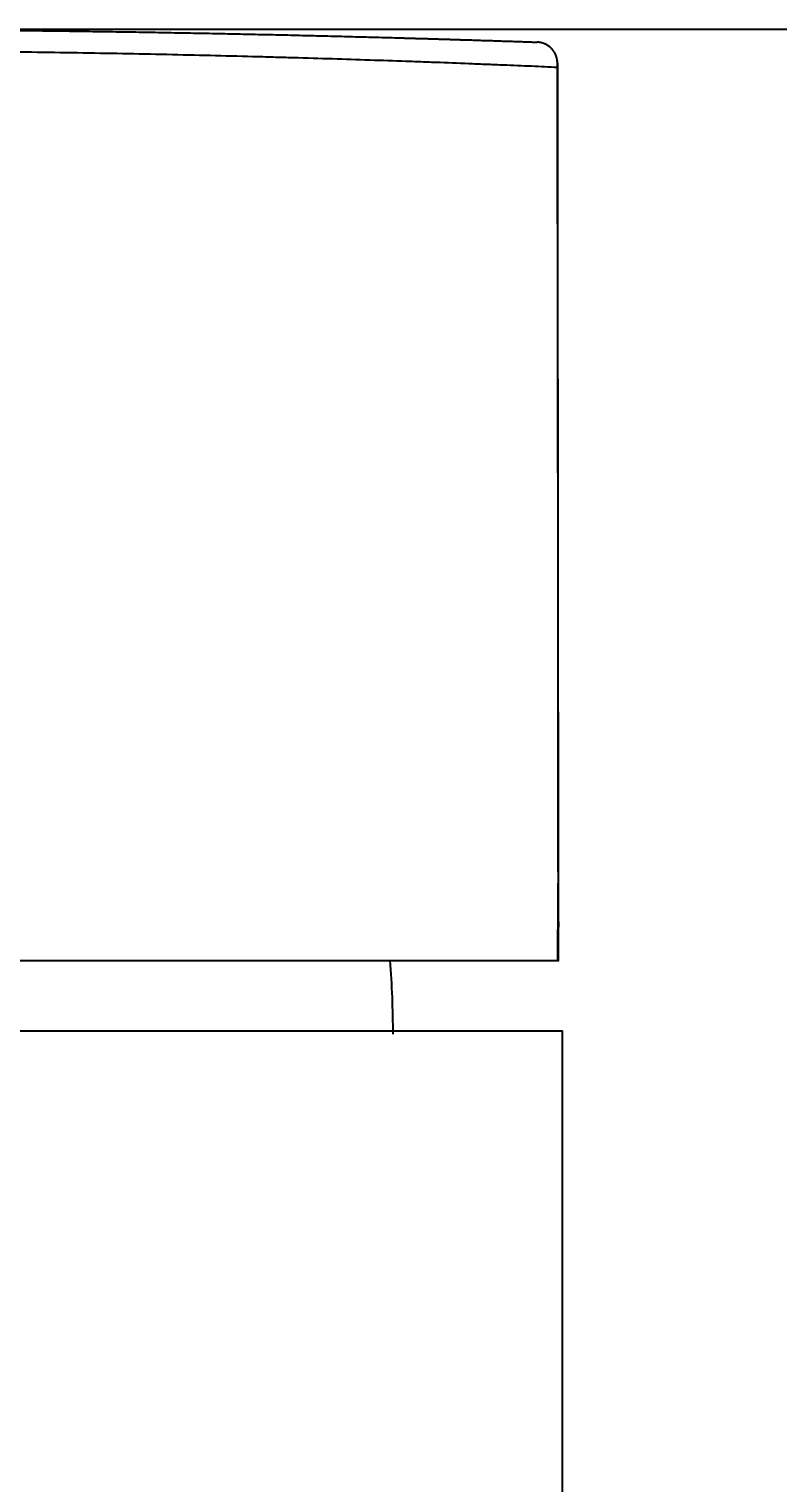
# Model space of a CAD drawing. Extents: x 10319 to 11160, y -16029 to -15435.
# Drawn here: x 10513.75 to 10535.16, y -15652.22 to -15610.64 of the extents above; entities that cross this region are included whole.
import ezdxf

# ---------------------------------------------------------------- set-up
doc = ezdxf.new("R2010")
doc.units = 0
doc.header["$MEASUREMENT"] = 0
doc.layers.get('0').update_dxf_attribs({"linetype": 'CONTINUOUS'})
doc.layers.get('Defpoints').update_dxf_attribs({"linetype": 'CONTINUOUS'})
doc.layers.add('DIM_', color=3, linetype='CONTINUOUS', lineweight=9)
doc.styles.get("Standard").update_dxf_attribs({"font": 'Gulim.ttf'})
doc.dimstyles.new('사본(2) STANDARD', dxfattribs={"dimscale": 0, "dimtxt": 5, "dimasz": 5, "dimexe": 1.25, "dimexo": 0.625, "dimgap": 1.5, "dimtad": 3, "dimtih": 1, "dimtoh": 1, "dimdec": 1, "dimzin": 9, "dimdsep": 46, "dimtxsty": 'Standard', "dimcen": 2.5, "dimclrd": 3, "dimclre": 3, "dimclrt": 4, "dimadec": 0, "dimazin": 0, "dimtfac": 1, "dimtdec": 1, "dimtmove": 0, "dimatfit": 3, "dimfxl": 1.25, "dimtfill": 1, "dimtolj": 1, "dimtzin": 0, "dimarcsym": 0})

# ---------------------------------------------------------------- blocks, each defined once
blk = doc.blocks.new('*D17')
at = {"layer": 'Defpoints', "color": 0, "transparency": 16777216}
for p in [(10506.507, -15610.637), (10576.883, -15610.637), (10532.507, -15777.287)]:
    blk.add_point(p, dxfattribs=at)
at = {"layer": 'DIM_', "color": 3, "lineweight": -2, "transparency": 16777216}
for p, q in [((10507.132, -15610.637), (10578.133, -15610.637)), ((10576.883, -15615.637), (10576.883, -15689.892)), ((10576.883, -15772.287), (10576.883, -15698.032)), ((10533.132, -15777.287), (10578.133, -15777.287))]:
    blk.add_line(p, q, dxfattribs=at)
at = {"layer": 'DIM_', "color": 3, "transparency": 16777216}
for points in [[(10576.05, -15615.637), (10577.716, -15615.637), (10576.883, -15610.637)], [(10576.05, -15772.287), (10577.716, -15772.287), (10576.883, -15777.287)]]:
    blk.add_solid(points, dxfattribs=at)
at = {"layer": 'DIM_', "color": 4, "transparency": 16777216, "insert": (10576.883, -15693.962), "char_height": 5, "attachment_point": 5, "bg_fill": 3, "box_fill_scale": 1.25, "bg_fill_color": 256, "bg_fill_true_color": 13158600, "bg_fill_transparency": 0}
blk.add_mtext('\\A1;166.7', dxfattribs=at)

msp = doc.modelspace()

# ---------------------------------------------------------------- dimensions: what is measured, and where the dimension line sits
at = {"layer": 'DIM_'}
dim = msp.add_linear_dim(base=(10576.883139287, -15610.636787616), p1=(10532.507458922, -15777.286787616), p2=(10506.507458922, -15610.636787616), angle=90, dimstyle='사본(2) STANDARD', override={"dimscale": 1, "dimtxt": 5, "dimasz": 5, "dimgap": 1.5, "dimtad": 0}, dxfattribs=at)
dim.commit()
dim.dimension.update_dxf_attribs({"geometry": '*D17', "text_midpoint": (10576.883139287, -15693.961787616)})

# ---------------------------------------------------------------- next in the draw order: linework, layer by layer
at = {"extrusion": (-1, -2.22045e-16, 6.12323e-17)}
for p, q in [((10528.279, -15611.011), (10528.279, -15611.011)), ((10506.507, -15639.287), (10529.007, -15639.287)), ((10529.007, -15768.754), (10529.007, -15639.287))]:
    msp.add_line(p, q, dxfattribs=at)
msp.add_arc((10495.8, -15639.387), 28.357, 0, 4.2714)
for points, knots in [([(10506.507, -15610.637), (10506.533, -15610.637), (10506.585, -15610.637), (10506.663, -15610.637), (10506.74, -15610.637), (10506.818, -15610.637), (10506.896, -15610.637), (10506.973, -15610.637), (10507.051, -15610.637), (10507.128, -15610.637), (10507.205, -15610.637), (10507.283, -15610.637), (10507.36, -15610.637), (10507.437, -15610.637), (10507.515, -15610.638), (10507.592, -15610.638), (10507.669, -15610.638), (10507.746, -15610.638), (10507.823, -15610.638), (10507.9, -15610.638), (10507.977, -15610.638), (10508.054, -15610.639), (10508.131, -15610.639), (10508.208, -15610.639), (10508.284, -15610.639), (10508.361, -15610.64), (10508.438, -15610.64), (10508.514, -15610.64), (10508.591, -15610.64), (10508.668, -15610.64), (10508.744, -15610.641), (10508.821, -15610.641), (10508.897, -15610.641), (10508.974, -15610.642), (10509.05, -15610.642), (10509.126, -15610.642), (10509.203, -15610.643), (10509.279, -15610.643), (10509.355, -15610.643), (10509.431, -15610.644), (10509.507, -15610.644), (10509.583, -15610.644), (10509.659, -15610.645), (10509.735, -15610.645), (10509.811, -15610.645), (10509.887, -15610.646), (10509.963, -15610.646), (10510.039, -15610.647), (10510.115, -15610.647), (10510.19, -15610.648), (10510.266, -15610.648), (10510.342, -15610.648), (10510.417, -15610.649), (10510.493, -15610.649), (10510.569, -15610.65), (10510.644, -15610.65), (10510.719, -15610.651), (10510.795, -15610.651), (10510.87, -15610.652), (10510.946, -15610.652), (10511.021, -15610.653), (10511.096, -15610.653), (10511.171, -15610.654), (10511.246, -15610.655), (10511.321, -15610.655), (10511.397, -15610.656), (10511.472, -15610.656), (10511.547, -15610.657), (10511.621, -15610.657), (10511.696, -15610.658), (10511.771, -15610.659), (10511.846, -15610.659), (10511.921, -15610.66), (10511.996, -15610.661), (10512.07, -15610.661), (10512.145, -15610.662), (10512.219, -15610.663), (10512.294, -15610.663), (10512.369, -15610.664), (10512.443, -15610.665), (10512.517, -15610.665), (10512.592, -15610.666), (10512.666, -15610.667), (10512.74, -15610.667), (10512.815, -15610.668), (10512.889, -15610.669), (10513.201, -15610.672), (10513.748, -15610.678), (10514.524, -15610.687), (10515.292, -15610.698), (10516.051, -15610.709), (10516.802, -15610.72), (10517.543, -15610.733), (10518.274, -15610.746), (10518.993, -15610.76), (10519.7, -15610.774), (10520.392, -15610.789), (10521.069, -15610.804), (10521.731, -15610.82), (10522.376, -15610.836), (10523.004, -15610.852), (10523.616, -15610.868), (10524.052, -15610.88), (10524.325, -15610.888), (10524.441, -15610.891), (10524.556, -15610.894), (10524.67, -15610.897), (10524.784, -15610.901), (10524.897, -15610.904), (10525.009, -15610.907), (10525.12, -15610.91), (10525.231, -15610.914), (10525.341, -15610.917), (10525.45, -15610.92), (10525.558, -15610.924), (10525.666, -15610.927), (10525.773, -15610.93), (10525.879, -15610.933), (10525.984, -15610.936), (10526.088, -15610.94), (10526.192, -15610.943), (10526.295, -15610.946), (10526.397, -15610.949), (10526.498, -15610.953), (10526.599, -15610.956), (10526.699, -15610.959), (10526.798, -15610.962), (10526.896, -15610.965), (10526.994, -15610.968), (10527.091, -15610.971), (10527.187, -15610.975), (10527.282, -15610.978), (10527.376, -15610.981), (10527.47, -15610.984), (10527.563, -15610.987), (10527.655, -15610.99), (10527.746, -15610.993), (10527.837, -15610.996), (10527.927, -15610.999), (10528.016, -15611.002), (10528.104, -15611.005), (10528.192, -15611.008), (10528.25, -15611.01), (10528.279, -15611.011)], [0, 0, 0, 0, 0.002988, 0.005974, 0.008959, 0.011943, 0.014925, 0.017905, 0.020884, 0.023861, 0.026837, 0.029812, 0.032785, 0.035757, 0.038728, 0.041697, 0.044666, 0.047633, 0.050598, 0.053563, 0.056526, 0.059488, 0.06245, 0.06541, 0.068369, 0.071327, 0.074284, 0.07724, 0.080195, 0.083149, 0.086102, 0.089054, 0.092006, 0.094957, 0.097907, 0.100856, 0.103804, 0.106752, 0.109699, 0.112645, 0.115591, 0.118536, 0.12148, 0.124424, 0.127368, 0.130311, 0.133253, 0.136195, 0.139137, 0.142078, 0.145019, 0.147959, 0.150899, 0.153839, 0.156778, 0.159718, 0.162657, 0.165595, 0.168534, 0.171473, 0.174411, 0.177349, 0.180288, 0.183226, 0.186164, 0.189102, 0.192041, 0.194979, 0.197917, 0.200856, 0.203795, 0.206734, 0.209673, 0.212612, 0.215552, 0.218491, 0.221432, 0.224372, 0.227313, 0.230254, 0.233196, 0.236138, 0.23908, 0.242023, 0.244967, 0.247911, 0.250855, 0.282114, 0.313336, 0.344554, 0.375797, 0.407096, 0.438393, 0.469719, 0.501106, 0.532477, 0.563774, 0.595031, 0.626277, 0.657419, 0.688533, 0.719652, 0.750806, 0.75703, 0.763252, 0.769471, 0.775688, 0.781902, 0.788115, 0.794326, 0.800535, 0.806744, 0.812951, 0.819158, 0.825364, 0.83157, 0.837777, 0.843983, 0.850191, 0.856399, 0.862608, 0.868819, 0.875031, 0.881245, 0.887461, 0.89368, 0.899901, 0.906125, 0.912352, 0.918583, 0.924817, 0.931055, 0.937297, 0.943544, 0.949795, 0.956051, 0.962312, 0.968579, 0.974851, 0.981129, 0.987413, 0.993703, 1, 1, 1, 1]), ([(10511.112, -15611.26), (10511.568, -15611.264), (10512.25, -15611.271), (10512.923, -15611.279), (10513.37, -15611.285), (10514.482, -15611.299), (10515.568, -15611.317), (10516.848, -15611.342), (10517.271, -15611.35), (10518.108, -15611.368), (10518.522, -15611.378), (10519.34, -15611.397), (10519.744, -15611.407), (10520.338, -15611.423), (10520.534, -15611.428), (10520.922, -15611.439), (10521.114, -15611.444), (10521.685, -15611.46), (10522.057, -15611.471), (10522.787, -15611.494), (10523.144, -15611.505), (10523.843, -15611.529), (10524.185, -15611.541), (10524.687, -15611.558), (10524.853, -15611.564), (10525.18, -15611.576), (10525.342, -15611.582), (10525.821, -15611.6), (10526.132, -15611.613), (10526.584, -15611.631), (10526.732, -15611.637), (10527.022, -15611.648), (10527.165, -15611.654), (10527.584, -15611.671), (10527.853, -15611.681), (10528.371, -15611.703), (10528.619, -15611.715), (10528.858, -15611.728)], [0, 0, 0, 0, 0.0625, 0.09375, 0.09375, 0.125, 0.25, 0.25, 0.3125, 0.3125, 0.375, 0.375, 0.4375, 0.4375, 0.46875, 0.46875, 0.5, 0.5, 0.5625, 0.5625, 0.625, 0.625, 0.6875, 0.6875, 0.71875, 0.71875, 0.75, 0.75, 0.8125, 0.8125, 0.84375, 0.84375, 0.875, 0.875, 0.9375, 0.9375, 1, 1, 1, 1]), ([(10528.858, -15611.61), (10528.858, -15611.606), (10528.858, -15611.598), (10528.858, -15611.586), (10528.857, -15611.573), (10528.856, -15611.561), (10528.855, -15611.549), (10528.854, -15611.536), (10528.852, -15611.524), (10528.85, -15611.512), (10528.848, -15611.499), (10528.845, -15611.487), (10528.843, -15611.474), (10528.84, -15611.462), (10528.836, -15611.45), (10528.833, -15611.437), (10528.829, -15611.425), (10528.825, -15611.413), (10528.82, -15611.401), (10528.816, -15611.389), (10528.811, -15611.377), (10528.805, -15611.365), (10528.8, -15611.353), (10528.794, -15611.341), (10528.788, -15611.329), (10528.782, -15611.317), (10528.775, -15611.306), (10528.768, -15611.294), (10528.761, -15611.283), (10528.753, -15611.272), (10528.746, -15611.261), (10528.738, -15611.25), (10528.729, -15611.239), (10528.721, -15611.229), (10528.712, -15611.218), (10528.703, -15611.208), (10528.684, -15611.187), (10528.652, -15611.157), (10528.607, -15611.122), (10528.558, -15611.09), (10528.517, -15611.069), (10528.485, -15611.055), (10528.463, -15611.047), (10528.441, -15611.039), (10528.418, -15611.032), (10528.395, -15611.027), (10528.372, -15611.022), (10528.349, -15611.018), (10528.326, -15611.015), (10528.302, -15611.012), (10528.287, -15611.012), (10528.279, -15611.011)], [0, 0, 0, 0, 0.012988, 0.026027, 0.039118, 0.05226, 0.065455, 0.078702, 0.092003, 0.105357, 0.118766, 0.132229, 0.145747, 0.159321, 0.172951, 0.186637, 0.20038, 0.21418, 0.228037, 0.241953, 0.255927, 0.26996, 0.284052, 0.298204, 0.312415, 0.326687, 0.34102, 0.355414, 0.369869, 0.384386, 0.398965, 0.413607, 0.428311, 0.443079, 0.45791, 0.472805, 0.487764, 0.549955, 0.612782, 0.676263, 0.740414, 0.766322, 0.792242, 0.818173, 0.844114, 0.870067, 0.896031, 0.922006, 0.947993, 0.973991, 1, 1, 1, 1]), ([(10528.857, -15611.61), (10528.857, -15611.606), (10528.857, -15611.598), (10528.857, -15611.586), (10528.856, -15611.574), (10528.855, -15611.562), (10528.854, -15611.55), (10528.853, -15611.537), (10528.851, -15611.525), (10528.849, -15611.513), (10528.847, -15611.5), (10528.845, -15611.488), (10528.842, -15611.476), (10528.839, -15611.463), (10528.835, -15611.451), (10528.832, -15611.438), (10528.828, -15611.426), (10528.824, -15611.413), (10528.819, -15611.401), (10528.814, -15611.389), (10528.809, -15611.377), (10528.804, -15611.365), (10528.798, -15611.353), (10528.793, -15611.341), (10528.787, -15611.329), (10528.78, -15611.317), (10528.773, -15611.305), (10528.767, -15611.294), (10528.759, -15611.283), (10528.752, -15611.271), (10528.744, -15611.26), (10528.736, -15611.25), (10528.728, -15611.239), (10528.72, -15611.229), (10528.711, -15611.218), (10528.702, -15611.208), (10528.693, -15611.198), (10528.682, -15611.188), (10528.671, -15611.177), (10528.66, -15611.166), (10528.647, -15611.155), (10528.634, -15611.144), (10528.62, -15611.134), (10528.605, -15611.123), (10528.59, -15611.112), (10528.574, -15611.101), (10528.557, -15611.091), (10528.539, -15611.081), (10528.521, -15611.072), (10528.502, -15611.063), (10528.482, -15611.054), (10528.461, -15611.046), (10528.44, -15611.039), (10528.418, -15611.033), (10528.396, -15611.027), (10528.373, -15611.022), (10528.35, -15611.018), (10528.327, -15611.015), (10528.303, -15611.012), (10528.287, -15611.012), (10528.279, -15611.011)], [0, 0, 0, 0, 0.012772, 0.025629, 0.03857, 0.051593, 0.064699, 0.077886, 0.091156, 0.104507, 0.117941, 0.131459, 0.145061, 0.158746, 0.172509, 0.186348, 0.200257, 0.214233, 0.228272, 0.242369, 0.256521, 0.270724, 0.284974, 0.299267, 0.3136, 0.327969, 0.342371, 0.356803, 0.371262, 0.385745, 0.40025, 0.414775, 0.429318, 0.443878, 0.458452, 0.47304, 0.487639, 0.503597, 0.520249, 0.537587, 0.555603, 0.574286, 0.593623, 0.613597, 0.634191, 0.655382, 0.677147, 0.699457, 0.722282, 0.745588, 0.769356, 0.793569, 0.818206, 0.843246, 0.868659, 0.894414, 0.920472, 0.946791, 0.973319, 1, 1, 1, 1]), ([(10528.858, -15611.61), (10528.858, -15611.631), (10528.858, -15611.652), (10528.858, -15611.693), (10528.858, -15611.713), (10528.858, -15611.733)], [0, 0, 0, 0, 0.5, 0.5, 1, 1, 1, 1]), ([(10528.858, -15611.728), (10528.859, -15613.457), (10528.86, -15615.193), (10528.862, -15617.812), (10528.863, -15618.687), (10528.864, -15620.441), (10528.865, -15621.321), (10528.865, -15622.203)], [0, 0, 0, 0, 0.5, 0.5, 0.75, 0.75, 1, 1, 1, 1]), ([(10528.883, -15630.108), (10528.883, -15630.018), (10528.883, -15629.838), (10528.883, -15629.566), (10528.882, -15629.293), (10528.882, -15629.018), (10528.881, -15628.741), (10528.881, -15628.462), (10528.881, -15628.181), (10528.88, -15627.898), (10528.88, -15627.613), (10528.879, -15627.326), (10528.879, -15627.038), (10528.879, -15626.747), (10528.878, -15626.455), (10528.878, -15626.16), (10528.877, -15625.864), (10528.877, -15625.359), (10528.876, -15624.625), (10528.874, -15623.644), (10528.873, -15622.604), (10528.872, -15621.503), (10528.87, -15620.645), (10528.87, -15620.049), (10528.869, -15619.734), (10528.869, -15619.418), (10528.868, -15619.1), (10528.868, -15618.781), (10528.868, -15618.46), (10528.867, -15618.138), (10528.867, -15617.814), (10528.866, -15617.489), (10528.866, -15617.162), (10528.865, -15616.834), (10528.865, -15616.504), (10528.864, -15616.173), (10528.864, -15615.84), (10528.864, -15615.506), (10528.863, -15615.17), (10528.863, -15614.833), (10528.862, -15614.495), (10528.862, -15614.155), (10528.861, -15613.813), (10528.861, -15613.47), (10528.86, -15613.126), (10528.86, -15612.78), (10528.859, -15612.432), (10528.859, -15612.083), (10528.859, -15611.85), (10528.858, -15611.733)], [0, 0, 0, 0, 0.014424, 0.028955, 0.043594, 0.058341, 0.073195, 0.088159, 0.103231, 0.118413, 0.133705, 0.149107, 0.164619, 0.180242, 0.195977, 0.211824, 0.227784, 0.243856, 0.293519, 0.346524, 0.402886, 0.462621, 0.525749, 0.542815, 0.559972, 0.57722, 0.594561, 0.611993, 0.629518, 0.647136, 0.664847, 0.682651, 0.700549, 0.718541, 0.736628, 0.75481, 0.773087, 0.79146, 0.809929, 0.828495, 0.847157, 0.865917, 0.884775, 0.903731, 0.922786, 0.941939, 0.961193, 0.980546, 1, 1, 1, 1]), ([(10528.865, -15622.203), (10528.865, -15622.266), (10528.865, -15622.393), (10528.866, -15622.582), (10528.866, -15622.77), (10528.866, -15622.957), (10528.866, -15623.143), (10528.866, -15623.328), (10528.866, -15623.512), (10528.866, -15623.695), (10528.866, -15623.878), (10528.867, -15624.059), (10528.867, -15624.239), (10528.867, -15624.418), (10528.867, -15624.597), (10528.867, -15624.774), (10528.867, -15624.951), (10528.867, -15625.126), (10528.867, -15625.3), (10528.868, -15625.474), (10528.868, -15625.646), (10528.868, -15625.818), (10528.868, -15625.989), (10528.868, -15626.158), (10528.868, -15626.327), (10528.868, -15626.495), (10528.868, -15626.662), (10528.869, -15627.095), (10528.869, -15627.793), (10528.87, -15628.758), (10528.87, -15629.721), (10528.871, -15630.681), (10528.871, -15631.32), (10528.872, -15631.639)], [0, 0, 0, 0, 0.020289, 0.040466, 0.060532, 0.080487, 0.10033, 0.120063, 0.139686, 0.159198, 0.178601, 0.197893, 0.217076, 0.23615, 0.255114, 0.27397, 0.292716, 0.311354, 0.329884, 0.348306, 0.366619, 0.384825, 0.402923, 0.420914, 0.438798, 0.456574, 0.474244, 0.491806, 0.594173, 0.696139, 0.797743, 0.899018, 1, 1, 1, 1]), ([(10528.89, -15634.583), (10528.89, -15634.468), (10528.889, -15634.236), (10528.889, -15633.884), (10528.888, -15633.528), (10528.888, -15633.167), (10528.887, -15632.802), (10528.887, -15632.431), (10528.886, -15632.055), (10528.886, -15631.675), (10528.885, -15631.29), (10528.884, -15630.9), (10528.884, -15630.506), (10528.884, -15630.241), (10528.883, -15630.108)], [0, 0, 0, 0, 0.077366, 0.155805, 0.23532, 0.315915, 0.397592, 0.480357, 0.564212, 0.649162, 0.735212, 0.822365, 0.910626, 1, 1, 1, 1]), ([(10528.872, -15631.639), (10528.872, -15631.741), (10528.872, -15631.941), (10528.872, -15632.235), (10528.872, -15632.516), (10528.872, -15632.785), (10528.873, -15633.042), (10528.873, -15633.299), (10528.873, -15633.561), (10528.873, -15633.831), (10528.873, -15634.143), (10528.873, -15634.5), (10528.874, -15634.767), (10528.874, -15634.903)], [0, 0, 0, 0, 0.093731, 0.183676, 0.269832, 0.352195, 0.430762, 0.505528, 0.588381, 0.671253, 0.754148, 0.874965, 1, 1, 1, 1]), ([(10528.874, -15635.063), (10528.874, -15635.102), (10528.874, -15635.181), (10528.874, -15635.3), (10528.874, -15635.423), (10528.874, -15635.549), (10528.874, -15635.679), (10528.874, -15635.813), (10528.874, -15635.95), (10528.874, -15636.09), (10528.874, -15636.228), (10528.874, -15636.359), (10528.875, -15636.481), (10528.875, -15636.594), (10528.875, -15636.701), (10528.875, -15636.799), (10528.875, -15636.89), (10528.875, -15636.974), (10528.875, -15637.05), (10528.875, -15637.119), (10528.875, -15637.18), (10528.875, -15637.234), (10528.875, -15637.268), (10528.875, -15637.283)], [0, 0, 0, 0, 0.052124, 0.105868, 0.161231, 0.218215, 0.276818, 0.337041, 0.398884, 0.462347, 0.52743, 0.585531, 0.640228, 0.691521, 0.73941, 0.783895, 0.824977, 0.862656, 0.89693, 0.927802, 0.95527, 0.979336, 1, 1, 1, 1])]:
    msp.add_open_spline(points, degree=3, knots=knots)
for points in [[(10528.858, -15611.61), (10528.858, -15611.61), (10528.858, -15611.61), (10528.858, -15611.61)], [(10528.858, -15611.728), (10528.858, -15611.709), (10528.858, -15611.671), (10528.858, -15611.631), (10528.858, -15611.61)], [(10528.893, -15636.27), (10528.892, -15635.708), (10528.891, -15635.145), (10528.89, -15634.583)], [(10528.874, -15634.903), (10528.874, -15634.956), (10528.874, -15635.009), (10528.874, -15635.062)], [(10528.873, -15635.064), (10528.869, -15635.804), (10528.864, -15636.545), (10528.857, -15637.287)], [(10528.884, -15637.287), (10528.888, -15636.948), (10528.89, -15636.609), (10528.893, -15636.27)], [(10528.857, -15637.287), (10528.542, -15637.287), (10526.917, -15637.287), (10521.806, -15637.287), (10514.692, -15637.287), (10509.236, -15637.287), (10506.507, -15637.287)], [(10528.872, -15637.287), (10528.867, -15637.287), (10528.862, -15637.287), (10528.857, -15637.287)], [(10528.875, -15637.287), (10528.878, -15637.287), (10528.881, -15637.287), (10528.884, -15637.287)]]:
    msp.add_open_spline(points, degree=3)

doc.saveas('drawing.dxf')
